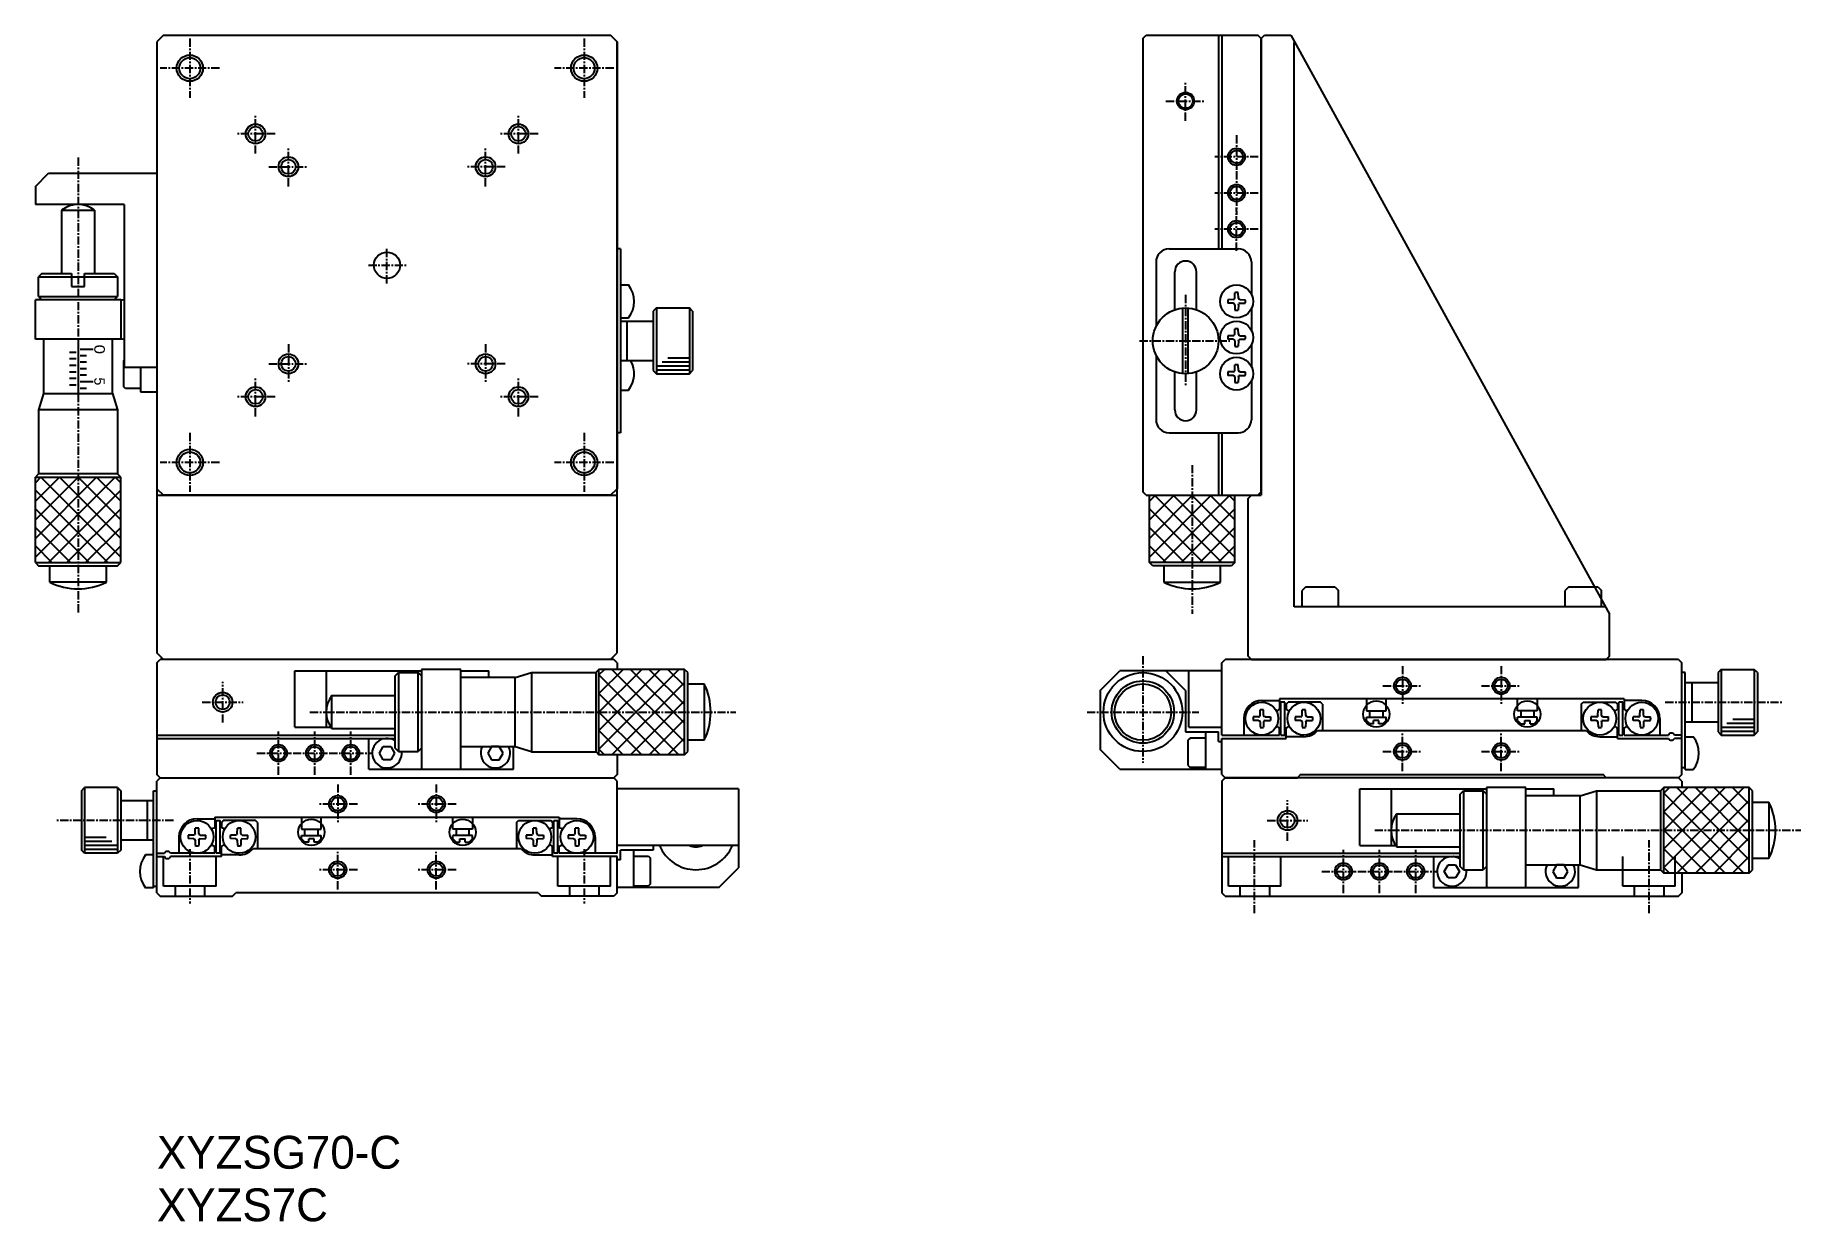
# Model space of a CAD drawing. Extents: x -390 to -121, y 89 to 270.
import ezdxf

# ---------------------------------------------------------------- set-up
doc = ezdxf.new("R2010")
doc.units = 0
doc.linetypes.add('CENTER', pattern=[2, 1.25, -0.25, 0.25, -0.25])
doc.layers.get('0').update_dxf_attribs({"linetype": 'CONTINUOUS'})
doc.layers.add('CENTER', color=1, linetype='CENTER')

msp = doc.modelspace()

# ---------------------------------------------------------------- linework, layer by layer
at = {"color": 7, "linetype": 'CONTINUOUS'}
for p, q in [((-370.38, 270.03), (-371.38, 269.03)), ((-370.38, 270.03), (-371.38, 269.03)), ((-371.38, 269.03), (-371.38, 176.03)), ((-371.38, 269.03), (-371.38, 201.03)), ((-370.38, 270.03), (-302.38, 270.03)), ((-370.38, 270.03), (-302.38, 270.03)), ((-301.38, 269.03), (-302.38, 270.03)), ((-302.38, 270.03), (-301.38, 269.03)), ((-301.38, 176.03), (-301.38, 269.03)), ((-301.38, 269.03), (-301.38, 201.03)), ((-221.38, 269.53), (-220.88, 270.03)), ((-221.38, 269.53), (-221.38, 200.53)), ((-220.88, 270.03), (-203.88, 270.03)), ((-209.88, 270.03), (-209.88, 237.53)), ((-209.38, 270.03), (-209.38, 237.53)), ((-203.38, 269.53), (-203.88, 270.03)), ((-203.38, 269.53), (-202.88, 270.03)), ((-203.38, 269.53), (-203.38, 200.03)), ((-203.38, 200.53), (-203.38, 269.53)), ((-202.88, 270.03), (-198.88, 270.03)), ((-198.88, 270.03), (-150.38, 181.95)), ((-198.38, 183.03), (-198.38, 268.95)), ((-389.88, 247.03), (-387.88, 249.03)), ((-387.88, 249.03), (-371.38, 249.03)), ((-389.88, 247.03), (-389.88, 244.28)), ((-376.38, 244.28), (-389.88, 244.28)), ((-385.88, 243.41), (-385.88, 233.78)), ((-380.88, 243.41), (-380.88, 233.78)), ((-376.38, 244.28), (-376.38, 219.53)), ((-300.88, 237.53), (-301.38, 237.53)), ((-300.88, 237.53), (-300.88, 209.53)), ((-217.38, 237.53), (-206.88, 237.53)), ((-388.88, 233.78), (-389.38, 233.28)), ((-388.88, 233.78), (-384.38, 233.78)), ((-384.38, 233.78), (-384.38, 231.78)), ((-382.38, 231.78), (-382.38, 233.78)), ((-382.38, 233.78), (-377.88, 233.78)), ((-377.88, 233.78), (-377.38, 233.28)), ((-219.38, 235.53), (-219.38, 225.71)), ((-216.53, 228.32), (-216.53, 234.03)), ((-213.23, 228.18), (-213.23, 234.03)), ((-204.88, 235.53), (-204.88, 230.62)), ((-389.38, 230.28), (-389.38, 233.28)), ((-384.38, 233.28), (-382.38, 233.28)), ((-384.38, 231.78), (-382.38, 231.78)), ((-377.38, 233.28), (-377.38, 230.28)), ((-300.88, 232.03), (-299.66, 232.03)), ((-376.88, 229.78), (-389.88, 229.78)), ((-389.88, 223.78), (-389.88, 229.78)), ((-389.38, 230.28), (-388.88, 229.78)), ((-377.88, 229.78), (-377.38, 230.28)), ((-376.88, 229.78), (-376.88, 223.78)), ((-295.38, 228.53), (-295.88, 228.03)), ((-295.38, 228.53), (-290.38, 228.53)), ((-289.88, 228.03), (-290.38, 228.53)), ((-215.28, 218.55), (-215.28, 228.52)), ((-214.48, 218.55), (-214.48, 228.52)), ((-207.62, 229.81), (-208.46, 229.79)), ((-207.62, 229.26), (-208.46, 229.27)), ((-207.62, 229.81), (-207.48, 229.87)), ((-207.62, 229.26), (-207.48, 229.2)), ((-207.41, 230.03), (-207.48, 229.87)), ((-207.41, 229.03), (-207.48, 229.2)), ((-207.41, 230.03), (-207.39, 230.86)), ((-207.41, 229.03), (-207.39, 228.21)), ((-206.86, 230.03), (-206.87, 230.86)), ((-206.86, 229.03), (-206.87, 228.21)), ((-206.86, 230.03), (-206.79, 229.87)), ((-206.86, 229.03), (-206.79, 229.2)), ((-206.65, 229.81), (-206.79, 229.87)), ((-206.65, 229.26), (-206.79, 229.2)), ((-206.65, 229.81), (-205.81, 229.79)), ((-206.65, 229.26), (-205.81, 229.27)), ((-204.88, 228.44), (-204.88, 225.12)), ((-300.88, 227.03), (-299.66, 227.03)), ((-300.88, 226.53), (-295.88, 226.53)), ((-299.88, 226.53), (-299.88, 220.53)), ((-295.88, 228.03), (-295.88, 219.03)), ((-289.88, 228.03), (-289.88, 219.03)), ((-376.88, 223.78), (-389.88, 223.78)), ((-388.63, 223.78), (-388.63, 215.53)), ((-378.13, 215.53), (-378.13, 223.78)), ((-207.62, 224.31), (-208.46, 224.29)), ((-207.62, 223.76), (-208.46, 223.77)), ((-207.62, 224.31), (-207.48, 224.37)), ((-207.62, 223.76), (-207.48, 223.7)), ((-207.41, 224.53), (-207.48, 224.37)), ((-207.41, 223.53), (-207.48, 223.7)), ((-207.41, 224.53), (-207.39, 225.36)), ((-207.41, 223.53), (-207.39, 222.71)), ((-206.86, 224.53), (-206.87, 225.36)), ((-206.86, 223.53), (-206.87, 222.71)), ((-206.86, 224.53), (-206.79, 224.37)), ((-206.86, 223.53), (-206.79, 223.7)), ((-206.65, 224.31), (-206.79, 224.37)), ((-206.65, 223.76), (-206.79, 223.7)), ((-206.65, 224.31), (-205.81, 224.29)), ((-206.65, 223.76), (-205.81, 223.77)), ((-204.88, 222.94), (-204.88, 219.62)), ((-376.48, 220.48), (-376.38, 220.58)), ((-376.48, 220.48), (-376.48, 216.58)), ((-300.88, 220.53), (-295.88, 220.53)), ((-219.38, 221.35), (-219.38, 211.53)), ((-376.38, 219.53), (-371.38, 219.53)), ((-373.88, 219.53), (-373.88, 215.78)), ((-295.88, 219.03), (-295.38, 218.53)), ((-295.38, 218.53), (-290.38, 218.53)), ((-290.38, 218.53), (-289.88, 219.03)), ((-216.53, 213.03), (-216.53, 218.75)), ((-213.23, 213.03), (-213.23, 218.89)), ((-207.62, 218.81), (-208.46, 218.79)), ((-207.62, 218.26), (-208.46, 218.27)), ((-207.62, 218.81), (-207.48, 218.87)), ((-207.62, 218.26), (-207.48, 218.2)), ((-207.41, 219.03), (-207.48, 218.87)), ((-207.41, 218.03), (-207.48, 218.2)), ((-207.41, 219.03), (-207.39, 219.86)), ((-207.41, 218.03), (-207.39, 217.21)), ((-206.86, 219.03), (-206.87, 219.86)), ((-206.86, 218.03), (-206.87, 217.21)), ((-206.86, 219.03), (-206.79, 218.87)), ((-206.86, 218.03), (-206.79, 218.2)), ((-206.65, 218.81), (-206.79, 218.87)), ((-206.65, 218.26), (-206.79, 218.2)), ((-206.65, 218.81), (-205.81, 218.79)), ((-206.65, 218.26), (-205.81, 218.27)), ((-388.63, 215.53), (-389.38, 213.03)), ((-388.63, 215.53), (-378.13, 215.53)), ((-378.13, 215.53), (-377.38, 213.03)), ((-376.18, 216.28), (-376.48, 216.58)), ((-373.88, 216.28), (-376.18, 216.28)), ((-373.88, 215.78), (-371.38, 215.78)), ((-300.88, 216.03), (-299.66, 216.03)), ((-204.88, 217.44), (-204.88, 211.53)), ((-389.42, 213.03), (-389.42, 203.28)), ((-377.38, 213.03), (-389.38, 213.03)), ((-377.38, 213.03), (-377.38, 203.28)), ((-300.88, 209.53), (-301.38, 209.53)), ((-217.38, 209.53), (-206.88, 209.53)), ((-209.88, 209.53), (-209.88, 200.03)), ((-209.38, 209.53), (-209.38, 200.03)), ((-389.38, 203.28), (-389.88, 202.78)), ((-389.88, 189.78), (-389.88, 202.78)), ((-377.38, 203.28), (-389.38, 203.28)), ((-376.88, 202.78), (-377.38, 203.28)), ((-376.88, 189.78), (-376.88, 202.78)), ((-371.38, 201.03), (-370.38, 200.03)), ((-371.38, 200.03), (-301.38, 200.03)), ((-302.38, 200.03), (-370.38, 200.03)), ((-302.38, 200.03), (-301.38, 201.03)), ((-220.88, 200.03), (-221.38, 200.53)), ((-220.88, 200.03), (-203.88, 200.03)), ((-220.38, 189.78), (-220.38, 200.03)), ((-207.38, 189.78), (-207.38, 200.03)), ((-205.38, 199.53), (-204.88, 200.03)), ((-205.38, 175.53), (-205.38, 199.53)), ((-204.88, 200.03), (-203.38, 200.03)), ((-203.38, 200.53), (-203.88, 200.03)), ((-389.88, 189.78), (-389.38, 189.28)), ((-389.38, 189.28), (-377.38, 189.28)), ((-387.68, 186.78), (-387.68, 189.28)), ((-379.08, 189.28), (-379.08, 186.78)), ((-377.38, 189.28), (-376.88, 189.78)), ((-219.88, 189.28), (-220.38, 189.78)), ((-207.88, 189.28), (-219.88, 189.28)), ((-218.18, 189.28), (-218.18, 186.78)), ((-209.58, 186.78), (-209.58, 189.28)), ((-207.38, 189.78), (-207.88, 189.28)), ((-196.63, 186.03), (-197.13, 185.53)), ((-197.13, 183.03), (-197.13, 185.53)), ((-192.13, 186.03), (-196.63, 186.03)), ((-192.13, 186.03), (-191.63, 185.53)), ((-191.63, 183.03), (-191.63, 185.53)), ((-156.63, 186.03), (-157.13, 185.53)), ((-157.13, 183.03), (-157.13, 185.53)), ((-152.13, 186.03), (-156.63, 186.03)), ((-152.13, 186.03), (-151.63, 185.53)), ((-151.63, 183.03), (-151.63, 185.53)), ((-150.88, 183.03), (-198.38, 183.03)), ((-150.38, 175.53), (-150.38, 181.95)), ((-370.38, 175.03), (-371.38, 176.03)), ((-371.38, 174.53), (-370.88, 175.03)), ((-301.88, 175.03), (-370.88, 175.03)), ((-302.38, 175.03), (-301.38, 176.03)), ((-301.38, 174.53), (-301.88, 175.03)), ((-209.38, 174.53), (-208.88, 175.03)), ((-139.88, 175.03), (-208.88, 175.03)), ((-204.88, 175.03), (-205.38, 175.53)), ((-204.88, 175.03), (-150.88, 175.03)), ((-150.38, 175.53), (-150.88, 175.03)), ((-139.88, 175.03), (-139.38, 174.53)), ((-371.38, 174.53), (-371.38, 157.53)), ((-350.38, 173.33), (-331.13, 173.33)), ((-350.38, 164.73), (-350.38, 173.33)), ((-345.63, 173.33), (-345.63, 164.73)), ((-335.13, 172.53), (-334.63, 173.03)), ((-335.13, 161.53), (-335.13, 172.53)), ((-334.63, 173.03), (-331.63, 173.03)), ((-331.13, 172.53), (-331.63, 173.03)), ((-325.13, 173.53), (-331.13, 173.53)), ((-331.13, 173.53), (-331.13, 158.33)), ((-325.13, 158.33), (-325.13, 173.53)), ((-325.13, 173.33), (-320.88, 173.33)), ((-316.88, 172.28), (-325.13, 172.28)), ((-320.88, 172.28), (-320.88, 173.33)), ((-316.88, 172.28), (-314.38, 173.03)), ((-316.88, 161.78), (-316.88, 172.28)), ((-314.38, 173.03), (-304.63, 173.03)), ((-314.38, 173.03), (-314.38, 161.03)), ((-304.13, 173.53), (-304.63, 173.03)), ((-304.63, 173.03), (-304.63, 161.03)), ((-291.13, 173.53), (-304.13, 173.53)), ((-301.38, 174.53), (-301.38, 173.53)), ((-290.63, 173.03), (-291.13, 173.53)), ((-290.63, 161.03), (-290.63, 173.03)), ((-227.88, 170.33), (-224.88, 173.33)), ((-209.38, 173.33), (-224.88, 173.33)), ((-214.88, 170.33), (-217.88, 173.33)), ((-214.38, 164.73), (-214.38, 173.33)), ((-209.38, 163.53), (-209.38, 174.53)), ((-209.38, 163.53), (-209.38, 174.53)), ((-139.38, 157.53), (-139.38, 174.53)), ((-138.88, 173.03), (-139.38, 173.03)), ((-138.88, 158.28), (-138.88, 173.03)), ((-133.38, 173.53), (-133.88, 173.03)), ((-133.88, 173.03), (-133.88, 164.03)), ((-133.38, 173.53), (-128.38, 173.53)), ((-127.88, 173.03), (-128.38, 173.53)), ((-127.88, 173.03), (-127.88, 164.03)), ((-344.76, 169.53), (-335.13, 169.53)), ((-290.63, 171.33), (-288.13, 171.33)), ((-227.88, 170.33), (-227.88, 161.33)), ((-214.88, 170.33), (-214.88, 164.03)), ((-184.38, 171.03), (-184.38, 171.03)), ((-164.38, 171.03), (-164.38, 171.03)), ((-138.88, 171.53), (-133.88, 171.53)), ((-137.88, 171.53), (-137.88, 165.53)), ((-203.56, 166.53), (-203.63, 166.37)), ((-203.56, 166.53), (-203.54, 167.36)), ((-203.28, 168.78), (-200.58, 168.78)), ((-203.01, 166.53), (-203.02, 167.36)), ((-203.01, 166.53), (-202.94, 166.37)), ((-174.38, 169.03), (-200.58, 169.03)), ((-200.58, 169.03), (-200.58, 167.45)), ((-200.38, 163.53), (-200.38, 168.53)), ((-199.78, 168.53), (-200.38, 168.53)), ((-199.78, 163.53), (-199.78, 168.53)), ((-199.58, 168.23), (-199.28, 168.53)), ((-199.58, 168.23), (-199.58, 167.45)), ((-194.38, 168.53), (-199.28, 168.53)), ((-197.16, 166.53), (-197.23, 166.37)), ((-197.16, 166.53), (-197.14, 167.36)), ((-196.61, 166.53), (-196.62, 167.36)), ((-196.61, 166.53), (-196.54, 166.37)), ((-194.08, 168.23), (-194.38, 168.53)), ((-194.08, 168.23), (-194.08, 164.23)), ((-187.38, 169.03), (-187.38, 167.23)), ((-187.38, 167.23), (-184.38, 167.23)), ((-186.88, 166.23), (-186.88, 167.23)), ((-184.88, 167.23), (-184.88, 166.23)), ((-184.38, 167.23), (-184.38, 169.03)), ((-148.18, 169.03), (-174.38, 169.03)), ((-164.38, 167.23), (-164.38, 169.03)), ((-161.38, 167.23), (-164.38, 167.23)), ((-163.88, 167.23), (-163.88, 166.23)), ((-161.88, 166.23), (-161.88, 167.23)), ((-161.38, 169.03), (-161.38, 167.23)), ((-154.68, 168.23), (-154.38, 168.53)), ((-154.68, 168.23), (-154.68, 164.23)), ((-154.38, 168.53), (-149.48, 168.53)), ((-152.16, 166.53), (-152.23, 166.37)), ((-152.16, 166.53), (-152.14, 167.36)), ((-151.61, 166.53), (-151.62, 167.36)), ((-151.61, 166.53), (-151.54, 166.37)), ((-149.18, 168.23), (-149.48, 168.53)), ((-149.18, 168.23), (-149.18, 167.45)), ((-148.98, 163.53), (-148.98, 168.53)), ((-148.38, 168.53), (-148.98, 168.53)), ((-148.38, 163.53), (-148.38, 168.53)), ((-148.18, 169.03), (-148.18, 167.45)), ((-145.48, 168.78), (-148.18, 168.78)), ((-145.76, 166.53), (-145.83, 166.37)), ((-145.76, 166.53), (-145.74, 167.36)), ((-145.21, 166.53), (-145.22, 167.36)), ((-145.21, 166.53), (-145.14, 166.37)), ((-350.38, 164.73), (-344.91, 164.73)), ((-344.76, 164.53), (-335.13, 164.53)), ((-214.88, 164.03), (-209.88, 164.03)), ((-214.38, 164.73), (-209.38, 164.73)), ((-211.88, 164.03), (-211.88, 158.33)), ((-209.88, 162.53), (-209.88, 164.03)), ((-206.03, 166.03), (-206.03, 163.53)), ((-203.77, 166.31), (-204.61, 166.29)), ((-203.77, 165.76), (-204.61, 165.77)), ((-203.77, 166.31), (-203.63, 166.37)), ((-203.77, 165.76), (-203.63, 165.7)), ((-203.56, 165.53), (-203.63, 165.7)), ((-203.56, 165.53), (-203.54, 164.71)), ((-203.01, 165.53), (-203.02, 164.71)), ((-203.01, 165.53), (-202.94, 165.7)), ((-202.8, 166.31), (-202.94, 166.37)), ((-202.8, 165.76), (-202.94, 165.7)), ((-202.8, 166.31), (-201.96, 166.29)), ((-202.8, 165.76), (-201.96, 165.77)), ((-200.58, 163.53), (-200.58, 164.62)), ((-199.58, 163.03), (-199.58, 164.62)), ((-197.37, 166.31), (-198.21, 166.29)), ((-197.37, 165.76), (-198.21, 165.77)), ((-197.37, 166.31), (-197.23, 166.37)), ((-197.37, 165.76), (-197.23, 165.7)), ((-197.16, 165.53), (-197.23, 165.7)), ((-197.16, 165.53), (-197.14, 164.71)), ((-196.61, 165.53), (-196.62, 164.71)), ((-196.61, 165.53), (-196.54, 165.7)), ((-196.4, 166.31), (-196.54, 166.37)), ((-196.4, 165.76), (-196.54, 165.7)), ((-196.4, 166.31), (-195.56, 166.29)), ((-196.4, 165.76), (-195.56, 165.77)), ((-194.81, 164.23), (-174.38, 164.23)), ((-187.38, 166.23), (-184.38, 166.23)), ((-187.38, 165.73), (-187.38, 166.23)), ((-187.38, 165.73), (-186.88, 165.23)), ((-186.28, 165.23), (-186.88, 165.23)), ((-185.48, 165.73), (-186.28, 165.73)), ((-186.28, 165.23), (-186.28, 165.73)), ((-185.48, 165.23), (-185.48, 165.73)), ((-184.88, 165.23), (-185.48, 165.23)), ((-184.38, 165.73), (-184.88, 165.23)), ((-184.38, 165.73), (-184.38, 166.23)), ((-174.38, 164.23), (-153.96, 164.23)), ((-164.38, 165.73), (-164.38, 166.23)), ((-161.38, 166.23), (-164.38, 166.23)), ((-164.38, 165.73), (-163.88, 165.23)), ((-163.88, 165.23), (-163.28, 165.23)), ((-163.28, 165.23), (-163.28, 165.73)), ((-163.28, 165.73), (-162.48, 165.73)), ((-162.48, 165.23), (-162.48, 165.73)), ((-162.48, 165.23), (-161.88, 165.23)), ((-161.38, 165.73), (-161.88, 165.23)), ((-161.38, 165.73), (-161.38, 166.23)), ((-152.37, 166.31), (-153.21, 166.29)), ((-152.37, 165.76), (-153.21, 165.77)), ((-152.37, 166.31), (-152.23, 166.37)), ((-152.37, 165.76), (-152.23, 165.7)), ((-152.16, 165.53), (-152.23, 165.7)), ((-152.16, 165.53), (-152.14, 164.71)), ((-151.61, 165.53), (-151.62, 164.71)), ((-151.61, 165.53), (-151.54, 165.7)), ((-151.4, 166.31), (-151.54, 166.37)), ((-151.4, 165.76), (-151.54, 165.7)), ((-151.4, 166.31), (-150.56, 166.29)), ((-151.4, 165.76), (-150.56, 165.77)), ((-149.18, 163.03), (-149.18, 164.62)), ((-148.18, 163.53), (-148.18, 164.62)), ((-145.97, 166.31), (-146.81, 166.29)), ((-145.97, 165.76), (-146.81, 165.77)), ((-145.97, 166.31), (-145.83, 166.37)), ((-145.97, 165.76), (-145.83, 165.7)), ((-145.76, 165.53), (-145.83, 165.7)), ((-145.76, 165.53), (-145.74, 164.71)), ((-145.21, 165.53), (-145.22, 164.71)), ((-145.21, 165.53), (-145.14, 165.7)), ((-145, 166.31), (-145.14, 166.37)), ((-145, 165.76), (-145.14, 165.7)), ((-145, 166.31), (-144.16, 166.29)), ((-145, 165.76), (-144.16, 165.77)), ((-142.73, 166.03), (-142.73, 163.53)), ((-138.88, 165.53), (-133.88, 165.53)), ((-133.88, 164.03), (-133.38, 163.53)), ((-128.38, 163.53), (-127.88, 164.03)), ((-371.38, 163.53), (-335.13, 163.53)), ((-371.38, 163.03), (-335.13, 163.03)), ((-339.13, 158.33), (-339.13, 163.03)), ((-337.54, 160.78), (-336.96, 161.78)), ((-336.96, 161.78), (-335.81, 161.78)), ((-335.81, 161.78), (-335.23, 160.78)), ((-334.63, 161.03), (-335.13, 161.53)), ((-331.13, 161.53), (-331.63, 161.03)), ((-325.13, 161.78), (-316.88, 161.78)), ((-320.46, 161.78), (-321.04, 160.78)), ((-319.31, 161.78), (-320.46, 161.78)), ((-318.73, 160.78), (-319.31, 161.78)), ((-317.13, 158.33), (-317.13, 161.78)), ((-316.88, 161.78), (-314.38, 161.03)), ((-288.13, 162.73), (-290.63, 162.73)), ((-224.88, 158.33), (-227.88, 161.33)), ((-214.18, 163.08), (-214.48, 162.78)), ((-214.48, 158.88), (-214.48, 162.78)), ((-211.88, 163.08), (-214.18, 163.08)), ((-209.88, 162.53), (-209.38, 162.53)), ((-209.38, 163.53), (-200.58, 163.53)), ((-209.38, 157.53), (-209.38, 163.03)), ((-209.38, 163.03), (-199.58, 163.03)), ((-200.38, 163.53), (-199.78, 163.53)), ((-196.88, 163.28), (-199.58, 163.28)), ((-151.88, 163.28), (-149.18, 163.28)), ((-149.18, 163.03), (-141.44, 163.03)), ((-148.98, 163.53), (-148.38, 163.53)), ((-148.18, 163.53), (-141.44, 163.53)), ((-139.38, 163.53), (-140.53, 163.53)), ((-139.38, 163.03), (-140.53, 163.03)), ((-138.88, 163.28), (-137.66, 163.28)), ((-133.38, 163.53), (-128.38, 163.53)), ((-336.96, 159.78), (-337.54, 160.78)), ((-335.81, 159.78), (-336.96, 159.78)), ((-335.23, 160.78), (-335.81, 159.78)), ((-334.63, 161.03), (-331.63, 161.03)), ((-321.04, 160.78), (-320.46, 159.78)), ((-320.46, 159.78), (-319.31, 159.78)), ((-319.31, 159.78), (-318.73, 160.78)), ((-314.38, 161), (-304.63, 161)), ((-304.63, 161.03), (-304.13, 160.53)), ((-291.13, 160.53), (-304.13, 160.53)), ((-301.38, 160.53), (-301.38, 157.53)), ((-291.13, 160.53), (-290.63, 161.03)), ((-214.48, 158.88), (-214.18, 158.58)), ((-211.88, 158.58), (-214.18, 158.58)), ((-138.88, 158.53), (-139.38, 158.53)), ((-370.88, 157.03), (-371.38, 157.53)), ((-370.88, 157.03), (-371.38, 157.53)), ((-370.88, 157.03), (-371.38, 156.53)), ((-371.38, 139.53), (-371.38, 156.53)), ((-370.88, 157.03), (-301.88, 157.03)), ((-370.88, 157.03), (-301.88, 157.03)), ((-339.13, 158.33), (-317.13, 158.33)), ((-301.88, 157.03), (-301.38, 157.53)), ((-301.88, 157.03), (-301.38, 157.53)), ((-301.88, 157.03), (-301.38, 157.53)), ((-301.38, 157.53), (-301.88, 157.03)), ((-301.38, 156.53), (-301.88, 157.03)), ((-301.38, 145.53), (-301.38, 156.53)), ((-224.88, 158.33), (-209.38, 158.33)), ((-209.38, 157.53), (-208.88, 157.03)), ((-209.38, 156.53), (-208.88, 157.03)), ((-209.38, 156.53), (-209.38, 139.53)), ((-208.88, 157.03), (-197.88, 157.03)), ((-139.88, 157.03), (-208.88, 157.03)), ((-197.38, 157.53), (-197.88, 157.03)), ((-197.38, 157.53), (-151.38, 157.53)), ((-150.88, 157.03), (-151.38, 157.53)), ((-139.88, 157.03), (-150.88, 157.03)), ((-139.38, 157.53), (-139.88, 157.03)), ((-139.38, 156.53), (-139.88, 157.03)), ((-139.38, 156.53), (-139.38, 155.53)), ((-138.88, 158.28), (-137.66, 158.28)), ((-382.88, 155.03), (-382.38, 155.53)), ((-382.88, 155.03), (-382.88, 146.03)), ((-377.38, 155.53), (-382.38, 155.53)), ((-377.38, 155.53), (-376.88, 155.03)), ((-376.88, 155.03), (-376.88, 146.03)), ((-371.88, 153.53), (-376.88, 153.53)), ((-372.88, 153.53), (-372.88, 147.53)), ((-371.88, 140.28), (-371.88, 155.03)), ((-371.88, 155.03), (-371.38, 155.03)), ((-282.88, 155.33), (-301.38, 155.33)), ((-282.88, 155.33), (-282.88, 143.33)), ((-188.38, 146.73), (-188.38, 155.33)), ((-188.38, 155.33), (-169.13, 155.33)), ((-183.63, 155.33), (-183.63, 146.73)), ((-173.13, 154.53), (-172.63, 155.03)), ((-173.13, 143.53), (-173.13, 154.53)), ((-172.63, 155.03), (-169.63, 155.03)), ((-169.13, 154.53), (-169.63, 155.03)), ((-163.13, 155.53), (-169.13, 155.53)), ((-169.13, 155.53), (-169.13, 140.33)), ((-163.13, 140.33), (-163.13, 155.53)), ((-163.13, 155.33), (-158.88, 155.33)), ((-154.88, 154.28), (-163.13, 154.28)), ((-158.88, 154.28), (-158.88, 155.33)), ((-154.88, 154.28), (-152.38, 155.03)), ((-154.88, 143.78), (-154.88, 154.28)), ((-152.38, 155.03), (-152.38, 143.03)), ((-152.38, 155.03), (-142.63, 155.03)), ((-142.13, 155.53), (-142.63, 155.03)), ((-142.63, 155.03), (-142.63, 143.03)), ((-129.13, 155.53), (-142.13, 155.53)), ((-128.63, 155.03), (-129.13, 155.53)), ((-128.63, 143.03), (-128.63, 155.03)), ((-128.63, 153.33), (-126.13, 153.33)), ((-365.28, 150.78), (-362.58, 150.78)), ((-362.58, 151.03), (-362.58, 149.45)), ((-362.58, 151.03), (-336.38, 151.03)), ((-362.38, 145.53), (-362.38, 150.53)), ((-362.38, 150.53), (-361.78, 150.53)), ((-361.78, 145.53), (-361.78, 150.53)), ((-361.58, 150.23), (-361.28, 150.53)), ((-356.38, 150.53), (-361.28, 150.53)), ((-356.08, 150.23), (-356.38, 150.53)), ((-349.38, 151.03), (-349.38, 149.23)), ((-346.38, 153.03), (-346.38, 153.03)), ((-346.38, 149.23), (-346.38, 151.03)), ((-336.38, 151.03), (-310.18, 151.03)), ((-326.38, 153.03), (-326.38, 153.03)), ((-326.38, 149.23), (-326.38, 151.03)), ((-323.38, 151.03), (-323.38, 149.23)), ((-316.68, 150.23), (-316.38, 150.53)), ((-316.38, 150.53), (-311.48, 150.53)), ((-311.18, 150.23), (-311.48, 150.53)), ((-310.98, 145.53), (-310.98, 150.53)), ((-310.98, 150.53), (-310.38, 150.53)), ((-310.38, 145.53), (-310.38, 150.53)), ((-310.18, 151.03), (-310.18, 149.45)), ((-307.48, 150.78), (-310.18, 150.78)), ((-182.76, 151.53), (-173.13, 151.53)), ((-368.03, 148.03), (-368.03, 145.53)), ((-365.77, 148.31), (-366.61, 148.29)), ((-365.77, 147.76), (-366.61, 147.77)), ((-365.77, 148.31), (-365.63, 148.37)), ((-365.77, 147.76), (-365.63, 147.7)), ((-365.56, 148.53), (-365.63, 148.37)), ((-365.56, 148.53), (-365.54, 149.36)), ((-365.01, 148.53), (-365.02, 149.36)), ((-365.01, 148.53), (-364.94, 148.37)), ((-364.8, 148.31), (-364.94, 148.37)), ((-364.8, 147.76), (-364.94, 147.7)), ((-364.8, 148.31), (-363.96, 148.29)), ((-364.8, 147.76), (-363.96, 147.77)), ((-361.58, 150.23), (-361.58, 149.45)), ((-359.37, 148.31), (-360.21, 148.29)), ((-359.37, 147.76), (-360.21, 147.77)), ((-359.37, 148.31), (-359.23, 148.37)), ((-359.37, 147.76), (-359.23, 147.7)), ((-359.16, 148.53), (-359.23, 148.37)), ((-359.16, 148.53), (-359.14, 149.36)), ((-358.61, 148.53), (-358.62, 149.36)), ((-358.61, 148.53), (-358.54, 148.37)), ((-358.4, 148.31), (-358.54, 148.37)), ((-358.4, 147.76), (-358.54, 147.7)), ((-358.4, 148.31), (-357.56, 148.29)), ((-358.4, 147.76), (-357.56, 147.77)), ((-356.08, 150.23), (-356.08, 146.23)), ((-349.38, 149.23), (-346.38, 149.23)), ((-349.38, 148.23), (-346.38, 148.23)), ((-349.38, 147.73), (-349.38, 148.23)), ((-349.38, 147.73), (-348.88, 147.23)), ((-348.88, 148.23), (-348.88, 149.23)), ((-348.28, 147.23), (-348.28, 147.73)), ((-347.48, 147.73), (-348.28, 147.73)), ((-347.48, 147.23), (-347.48, 147.73)), ((-346.88, 149.23), (-346.88, 148.23)), ((-346.38, 147.73), (-346.88, 147.23)), ((-346.38, 147.73), (-346.38, 148.23)), ((-323.38, 149.23), (-326.38, 149.23)), ((-323.38, 148.23), (-326.38, 148.23)), ((-326.38, 147.73), (-326.38, 148.23)), ((-326.38, 147.73), (-325.88, 147.23)), ((-325.88, 149.23), (-325.88, 148.23)), ((-325.28, 147.73), (-324.48, 147.73)), ((-325.28, 147.23), (-325.28, 147.73)), ((-324.48, 147.23), (-324.48, 147.73)), ((-323.88, 148.23), (-323.88, 149.23)), ((-323.38, 147.73), (-323.88, 147.23)), ((-323.38, 147.73), (-323.38, 148.23)), ((-316.68, 150.23), (-316.68, 146.23)), ((-314.37, 148.31), (-315.21, 148.29)), ((-314.37, 147.76), (-315.21, 147.77)), ((-314.37, 148.31), (-314.23, 148.37)), ((-314.37, 147.76), (-314.23, 147.7)), ((-314.16, 148.53), (-314.23, 148.37)), ((-314.16, 148.53), (-314.14, 149.36)), ((-313.61, 148.53), (-313.62, 149.36)), ((-313.61, 148.53), (-313.54, 148.37)), ((-313.4, 148.31), (-313.54, 148.37)), ((-313.4, 147.76), (-313.54, 147.7)), ((-313.4, 148.31), (-312.56, 148.29)), ((-313.4, 147.76), (-312.56, 147.77)), ((-311.18, 150.23), (-311.18, 149.45)), ((-307.97, 148.31), (-308.81, 148.29)), ((-307.97, 147.76), (-308.81, 147.77)), ((-307.97, 148.31), (-307.83, 148.37)), ((-307.97, 147.76), (-307.83, 147.7)), ((-307.76, 148.53), (-307.83, 148.37)), ((-307.76, 148.53), (-307.74, 149.36)), ((-307.21, 148.53), (-307.22, 149.36)), ((-307.21, 148.53), (-307.14, 148.37)), ((-307, 148.31), (-307.14, 148.37)), ((-307, 147.76), (-307.14, 147.7)), ((-307, 148.31), (-306.16, 148.29)), ((-307, 147.76), (-306.16, 147.77)), ((-304.73, 148.03), (-304.73, 145.53)), ((-382.38, 145.53), (-382.88, 146.03)), ((-377.38, 145.53), (-382.38, 145.53)), ((-376.88, 146.03), (-377.38, 145.53)), ((-371.88, 147.53), (-376.88, 147.53)), ((-371.88, 145.28), (-373.11, 145.28)), ((-371.38, 145.53), (-370.24, 145.53)), ((-371.38, 145.03), (-370.24, 145.03)), ((-362.58, 145.53), (-369.33, 145.53)), ((-361.58, 145.03), (-369.33, 145.03)), ((-365.56, 147.53), (-365.63, 147.7)), ((-365.56, 147.53), (-365.54, 146.71)), ((-365.01, 147.53), (-365.02, 146.71)), ((-365.01, 147.53), (-364.94, 147.7)), ((-362.58, 145.53), (-362.58, 146.62)), ((-361.78, 145.53), (-362.38, 145.53)), ((-361.58, 145.03), (-361.58, 146.62)), ((-358.88, 145.28), (-361.58, 145.28)), ((-359.16, 147.53), (-359.23, 147.7)), ((-359.16, 147.53), (-359.14, 146.71)), ((-358.61, 147.53), (-358.62, 146.71)), ((-358.61, 147.53), (-358.54, 147.7)), ((-336.38, 146.23), (-356.81, 146.23)), ((-348.28, 147.23), (-348.88, 147.23)), ((-346.88, 147.23), (-347.48, 147.23)), ((-315.96, 146.23), (-336.38, 146.23)), ((-325.88, 147.23), (-325.28, 147.23)), ((-324.48, 147.23), (-323.88, 147.23)), ((-314.16, 147.53), (-314.23, 147.7)), ((-314.16, 147.53), (-314.14, 146.71)), ((-313.88, 145.28), (-311.18, 145.28)), ((-313.61, 147.53), (-313.62, 146.71)), ((-313.61, 147.53), (-313.54, 147.7)), ((-311.18, 145.03), (-311.18, 146.62)), ((-301.38, 145.03), (-311.18, 145.03)), ((-310.38, 145.53), (-310.98, 145.53)), ((-310.18, 145.53), (-310.18, 146.62)), ((-301.38, 145.53), (-310.18, 145.53)), ((-307.76, 147.53), (-307.83, 147.7)), ((-307.76, 147.53), (-307.74, 146.71)), ((-307.21, 147.53), (-307.22, 146.71)), ((-307.21, 147.53), (-307.14, 147.7)), ((-282.88, 146.73), (-301.38, 146.73)), ((-301.38, 139.53), (-301.38, 145.03)), ((-301.38, 139.53), (-301.38, 145.03)), ((-295.88, 146.03), (-300.88, 146.03)), ((-300.88, 144.53), (-300.88, 146.03)), ((-298.88, 146.03), (-298.88, 140.33)), ((-298.88, 145.08), (-296.58, 145.08)), ((-296.58, 145.08), (-296.28, 144.78)), ((-295.88, 146.73), (-295.88, 146.03)), ((-209.38, 145.53), (-173.13, 145.53)), ((-209.38, 145.03), (-173.13, 145.03)), ((-188.38, 146.73), (-182.91, 146.73)), ((-182.76, 146.53), (-173.13, 146.53)), ((-177.13, 140.33), (-177.13, 145.03)), ((-300.88, 144.53), (-301.38, 144.53)), ((-296.28, 140.88), (-296.28, 144.78)), ((-285.88, 140.33), (-282.88, 143.33)), ((-175.54, 142.78), (-174.96, 143.78)), ((-174.96, 141.78), (-175.54, 142.78)), ((-174.96, 143.78), (-173.81, 143.78)), ((-173.81, 143.78), (-173.23, 142.78)), ((-173.23, 142.78), (-173.81, 141.78)), ((-172.63, 143.03), (-173.13, 143.53)), ((-172.63, 143.03), (-169.63, 143.03)), ((-169.13, 143.53), (-169.63, 143.03)), ((-163.13, 143.78), (-154.88, 143.78)), ((-158.46, 143.78), (-159.04, 142.78)), ((-159.04, 142.78), (-158.46, 141.78)), ((-157.31, 143.78), (-158.46, 143.78)), ((-156.73, 142.78), (-157.31, 143.78)), ((-157.31, 141.78), (-156.73, 142.78)), ((-155.13, 140.33), (-155.13, 143.78)), ((-154.88, 143.78), (-152.38, 143.03)), ((-152.38, 143), (-142.63, 143)), ((-142.63, 143.03), (-142.13, 142.53)), ((-129.13, 142.53), (-142.13, 142.53)), ((-139.38, 142.53), (-139.38, 139.53)), ((-129.13, 142.53), (-128.63, 143.03)), ((-126.13, 144.73), (-128.63, 144.73)), ((-371.88, 140.28), (-373.11, 140.28)), ((-371.88, 140.53), (-371.38, 140.53)), ((-285.88, 140.33), (-301.38, 140.33)), ((-298.88, 140.58), (-296.58, 140.58)), ((-296.28, 140.88), (-296.58, 140.58)), ((-177.13, 140.33), (-155.13, 140.33)), ((-173.81, 141.78), (-174.96, 141.78)), ((-158.46, 141.78), (-157.31, 141.78)), ((-371.38, 139.53), (-370.88, 139.03)), ((-370.88, 139.03), (-359.88, 139.03)), ((-359.88, 139.03), (-359.38, 139.53)), ((-313.38, 139.53), (-359.38, 139.53)), ((-313.38, 139.53), (-312.88, 139.03)), ((-301.88, 139.03), (-312.88, 139.03)), ((-301.38, 139.53), (-301.88, 139.03)), ((-208.88, 139.03), (-209.38, 139.53)), ((-208.88, 139.03), (-209.38, 139.53)), ((-208.88, 139.03), (-139.88, 139.03)), ((-139.38, 139.53), (-139.88, 139.03)), ((-139.88, 139.03), (-139.38, 139.53)), ((-139.88, 139.03), (-139.38, 139.53)), ((-139.88, 139.03), (-139.38, 139.53))]:
    msp.add_line(p, q, dxfattribs=at)
at = {"color": 3, "linetype": 'CONTINUOUS'}
for p, q in [((-385.88, 243.41), (-380.88, 243.41)), ((-389.38, 233.28), (-384.38, 233.28)), ((-382.38, 233.28), (-377.38, 233.28)), ((-389.38, 230.28), (-377.38, 230.28)), ((-295.38, 228.53), (-295.38, 218.53)), ((-290.38, 228.53), (-290.38, 218.53)), ((-383.38, 223.78), (-383.38, 215.78)), ((-383.68, 221.78), (-384.68, 221.78)), ((-383.68, 220.78), (-384.68, 220.78)), ((-383.08, 222.28), (-381.08, 222.28)), ((-383.08, 221.28), (-382.08, 221.28)), ((-382.08, 220.28), (-383.08, 220.28)), ((-294.52, 220.33), (-290.38, 220.33)), ((-293.65, 220.93), (-290.38, 220.93)), ((-383.68, 219.78), (-384.68, 219.78)), ((-383.68, 218.78), (-384.68, 218.78)), ((-383.68, 217.78), (-384.68, 217.78)), ((-382.08, 219.28), (-383.08, 219.28)), ((-382.08, 218.28), (-383.08, 218.28)), ((-295.38, 219.73), (-290.38, 219.73)), ((-295.38, 219.13), (-290.38, 219.13)), ((-383.68, 216.78), (-384.68, 216.78)), ((-381.08, 217.28), (-383.08, 217.28)), ((-382.08, 216.28), (-383.08, 216.28)), ((-389.88, 201.94), (-389.04, 202.78)), ((-389.88, 199.11), (-386.21, 202.78)), ((-389.88, 196.28), (-383.38, 202.78)), ((-389.88, 193.46), (-380.56, 202.78)), ((-389.88, 190.63), (-377.73, 202.78)), ((-389.88, 202.78), (-376.88, 202.78)), ((-389.04, 202.78), (-376.88, 190.63)), ((-386.21, 202.78), (-376.88, 193.46)), ((-383.38, 202.78), (-376.88, 196.28)), ((-380.56, 202.78), (-376.88, 199.11)), ((-377.73, 202.78), (-376.88, 201.94)), ((-389.88, 200.8), (-378.87, 189.78)), ((-387.9, 189.78), (-376.88, 200.8)), ((-219.46, 200.03), (-220.38, 199.11)), ((-216.63, 200.03), (-220.38, 196.28)), ((-210.98, 200.03), (-220.38, 190.63)), ((-213.81, 200.03), (-220.38, 193.46)), ((-209.37, 189.78), (-219.62, 200.03)), ((-208.15, 200.03), (-218.4, 189.78)), ((-207.38, 190.63), (-216.79, 200.03)), ((-207.38, 193.46), (-213.96, 200.03)), ((-207.38, 196.28), (-211.13, 200.03)), ((-207.38, 199.11), (-208.31, 200.03)), ((-389.88, 197.97), (-381.7, 189.78)), ((-385.07, 189.78), (-376.88, 197.97)), ((-212.2, 189.78), (-220.38, 197.97)), ((-207.38, 197.97), (-215.57, 189.78)), ((-389.88, 195.14), (-384.53, 189.78)), ((-382.24, 189.78), (-376.88, 195.14)), ((-215.03, 189.78), (-220.38, 195.14)), ((-207.38, 195.14), (-212.74, 189.78)), ((-389.88, 192.31), (-387.36, 189.78)), ((-379.41, 189.78), (-376.88, 192.31)), ((-217.86, 189.78), (-220.38, 192.31)), ((-207.38, 192.31), (-209.91, 189.78)), ((-389.88, 189.78), (-376.88, 189.78)), ((-207.38, 189.78), (-220.38, 189.78)), ((-379.08, 186.78), (-387.68, 186.78)), ((-218.18, 186.78), (-209.58, 186.78)), ((-334.63, 173.03), (-334.63, 161.03)), ((-331.63, 161.03), (-331.63, 173.03)), ((-304.13, 164.21), (-294.81, 173.53)), ((-304.13, 161.38), (-291.98, 173.53)), ((-304.13, 160.53), (-304.13, 173.53)), ((-304.13, 172.69), (-303.29, 173.53)), ((-304.13, 169.86), (-300.46, 173.53)), ((-304.13, 167.03), (-297.63, 173.53)), ((-291.98, 160.53), (-304.13, 172.69)), ((-291.13, 162.52), (-302.15, 173.53)), ((-291.13, 165.35), (-299.32, 173.53)), ((-291.13, 168.18), (-296.49, 173.53)), ((-291.13, 171), (-293.66, 173.53)), ((-291.13, 160.53), (-291.13, 173.53)), ((-133.38, 173.53), (-133.38, 163.53)), ((-128.38, 173.53), (-128.38, 163.53)), ((-344.76, 164.53), (-344.76, 169.53)), ((-294.81, 160.53), (-304.13, 169.86)), ((-302.15, 160.53), (-291.13, 171.55)), ((-288.13, 171.33), (-288.13, 162.73)), ((-297.63, 160.53), (-304.13, 167.03)), ((-299.32, 160.53), (-291.13, 168.72)), ((-300.46, 160.53), (-304.13, 164.21)), ((-296.49, 160.53), (-291.13, 165.89)), ((-133.38, 164.73), (-128.38, 164.73)), ((-133.38, 164.13), (-128.38, 164.13)), ((-132.52, 165.33), (-128.38, 165.33)), ((-131.65, 165.93), (-128.38, 165.93)), ((-303.29, 160.53), (-304.13, 161.38)), ((-293.66, 160.53), (-291.13, 163.06)), ((-382.38, 155.53), (-382.38, 145.53)), ((-377.38, 155.53), (-377.38, 145.53)), ((-172.63, 155.03), (-172.63, 143.03)), ((-169.63, 143.03), (-169.63, 155.03)), ((-142.13, 143.38), (-129.98, 155.53)), ((-142.13, 146.21), (-132.81, 155.53)), ((-142.13, 149.03), (-135.63, 155.53)), ((-142.13, 151.86), (-138.46, 155.53)), ((-142.13, 154.69), (-141.29, 155.53)), ((-142.13, 142.53), (-142.13, 155.53)), ((-129.98, 142.53), (-142.13, 154.69)), ((-129.13, 144.52), (-140.15, 155.53)), ((-140.15, 142.53), (-129.13, 153.55)), ((-129.13, 147.35), (-137.32, 155.53)), ((-129.13, 150.18), (-134.49, 155.53)), ((-129.13, 153), (-131.66, 155.53)), ((-129.13, 142.53), (-129.13, 155.53)), ((-126.13, 153.33), (-126.13, 144.73)), ((-182.76, 146.53), (-182.76, 151.53)), ((-132.81, 142.53), (-142.13, 151.86)), ((-137.32, 142.53), (-129.13, 150.72)), ((-379.12, 147.93), (-382.38, 147.93)), ((-135.63, 142.53), (-142.13, 149.03)), ((-134.49, 142.53), (-129.13, 147.89)), ((-378.25, 147.33), (-382.38, 147.33)), ((-377.38, 146.73), (-382.38, 146.73)), ((-377.38, 146.13), (-382.38, 146.13)), ((-370.38, 140.53), (-370.38, 145.03)), ((-362.38, 140.53), (-362.38, 145.03)), ((-310.38, 140.53), (-310.38, 145.03)), ((-302.38, 140.53), (-302.38, 145.03)), ((-208.38, 140.53), (-208.38, 145.03)), ((-200.38, 140.53), (-200.38, 145.03)), ((-148.38, 140.53), (-148.38, 145.03)), ((-138.46, 142.53), (-142.13, 146.21)), ((-140.38, 140.53), (-140.38, 145.03)), ((-131.66, 142.53), (-129.13, 145.06)), ((-141.29, 142.53), (-142.13, 143.38)), ((-362.38, 140.53), (-370.38, 140.53)), ((-368.63, 140.53), (-368.63, 139.03)), ((-364.13, 140.53), (-364.13, 139.03)), ((-302.38, 140.53), (-310.38, 140.53)), ((-308.63, 140.53), (-308.63, 139.03)), ((-304.13, 140.53), (-304.13, 139.03)), ((-200.38, 140.53), (-208.38, 140.53)), ((-206.63, 140.53), (-206.63, 139.03)), ((-202.13, 140.53), (-202.13, 139.03)), ((-140.38, 140.53), (-148.38, 140.53)), ((-146.63, 140.53), (-146.63, 139.03)), ((-142.13, 140.53), (-142.13, 139.03))]:
    msp.add_line(p, q, dxfattribs=at)
for centre, radius in [((-366.38, 265.03), 2), ((-306.38, 265.03), 2), ((-214.88, 260.03), 1.3), ((-356.38, 255.03), 1.5), ((-316.38, 255.03), 1.5), ((-207.13, 251.53), 1.3), ((-207.13, 251.53), 1), ((-351.38, 250.03), 1.5), ((-321.38, 250.03), 1.5), ((-207.13, 246.03), 1.3), ((-207.13, 246.03), 1), ((-207.13, 240.53), 1.3), ((-207.13, 240.53), 1), ((-351.38, 220.03), 1.5), ((-321.38, 220.03), 1.5), ((-356.38, 215.03), 1.5), ((-316.38, 215.03), 1.5), ((-366.38, 205.03), 2), ((-306.38, 205.03), 2), ((-181.88, 171.03), 1.3), ((-166.88, 171.03), 1.3), ((-361.38, 168.53), 1.5), ((-185.88, 166.73), 2), ((-162.88, 166.73), 2), ((-352.88, 160.78), 1.3), ((-352.88, 160.78), 1), ((-347.38, 160.78), 1.3), ((-347.38, 160.78), 1), ((-341.88, 160.78), 1.3), ((-341.88, 160.78), 1), ((-181.88, 161.03), 1.3), ((-166.88, 161.03), 1.3), ((-343.88, 153.03), 1.3), ((-328.88, 153.03), 1.3), ((-347.88, 148.73), 2), ((-324.88, 148.73), 2), ((-199.38, 150.53), 1.5), ((-343.88, 143.03), 1.3), ((-328.88, 143.03), 1.3), ((-190.88, 142.78), 1.3), ((-190.88, 142.78), 1), ((-185.38, 142.78), 1.3), ((-185.38, 142.78), 1), ((-179.88, 142.78), 1.3), ((-179.88, 142.78), 1)]:
    msp.add_circle(centre, radius, dxfattribs=at)
at = {"color": 7, "linetype": 'CONTINUOUS'}
for centre, radius in [((-366.38, 265.03), 1.6), ((-306.38, 265.03), 1.6), ((-214.88, 260.03), 1.1), ((-356.38, 255.03), 1.1), ((-316.38, 255.03), 1.1), ((-351.38, 250.03), 1.1), ((-321.38, 250.03), 1.1), ((-336.38, 235.03), 2), ((-207.13, 229.53), 2.5), ((-214.88, 223.53), 5), ((-207.13, 224.03), 2.5), ((-351.38, 220.03), 1.1), ((-321.38, 220.03), 1.1), ((-207.13, 218.53), 2.5), ((-356.38, 215.03), 1.1), ((-316.38, 215.03), 1.1), ((-366.38, 205.03), 1.6), ((-306.38, 205.03), 1.6), ((-221.38, 167.03), 6), ((-181.88, 171.03), 1), ((-166.88, 171.03), 1), ((-361.38, 168.53), 1.1), ((-221.38, 167.03), 4.75), ((-221.38, 167.03), 4.3), ((-203.28, 166.03), 2.5), ((-196.88, 166.03), 2.5), ((-151.88, 166.03), 2.5), ((-145.48, 166.03), 2.5), ((-181.88, 161.03), 1), ((-166.88, 161.03), 1), ((-343.88, 153.03), 1), ((-328.88, 153.03), 1), ((-365.28, 148.03), 2.5), ((-358.88, 148.03), 2.5), ((-313.88, 148.03), 2.5), ((-307.48, 148.03), 2.5), ((-199.38, 150.53), 1.1), ((-343.88, 143.03), 1), ((-328.88, 143.03), 1)]:
    msp.add_circle(centre, radius, dxfattribs=at)
for centre, radius, start, end in [((-383.38, 240.28), 4, 51.3178, 128.6822), ((-217.38, 235.53), 2, 90, 180), ((-206.88, 235.53), 2, 0, 90), ((-214.88, 234.03), 1.65, 0, 180), ((-302.78, 229.53), 4, 321.3178, 38.6822), ((-376.88, 232.78), 3, 270, 279.5941), ((-207.13, 229.53), 1.35, 168.8959, 191.1041), ((-207.13, 229.53), 1.35, 78.8959, 101.1041), ((-207.13, 229.53), 1.35, 348.8959, 11.1041), ((-207.13, 229.53), 1.35, 258.8959, 281.1041), ((-376.88, 220.78), 3, 80.4059, 90), ((-207.13, 224.03), 1.35, 168.8959, 191.1041), ((-207.13, 224.03), 1.35, 78.8959, 101.1041), ((-207.13, 224.03), 1.35, 348.8959, 11.1041), ((-302.78, 218.53), 4, 321.3178, 30), ((-207.13, 224.03), 1.35, 258.8959, 281.1041), ((-207.13, 218.53), 1.35, 168.8959, 191.1041), ((-207.13, 218.53), 1.35, 78.8959, 101.1041), ((-207.13, 218.53), 1.35, 348.8959, 11.1041), ((-207.13, 218.53), 1.35, 258.8959, 281.1041), ((-214.88, 213.03), 1.65, 180, 0), ((-217.38, 211.53), 2, 180, 270), ((-206.88, 211.53), 2, 270, 0), ((-383.38, 195.53), 9.75, 243.8162, 296.1838), ((-213.88, 195.53), 9.75, 243.8162, 296.1838), ((-341.63, 167.03), 4, 141.3178, 218.6822), ((-296.88, 167.03), 9.75, 333.8162, 26.1838), ((-203.28, 166.03), 2.75, 90, 180), ((-203.28, 166.03), 1.35, 78.8959, 101.1041), ((-200.08, 166.03), 1.5, 101.5369, 130.5416), ((-200.08, 166.03), 1.5, 49.4584, 78.463), ((-196.88, 166.03), 1.35, 78.8959, 101.1041), ((-151.88, 166.03), 1.35, 78.8959, 101.1041), ((-148.68, 166.03), 1.5, 101.5369, 130.5416), ((-148.68, 166.03), 1.5, 49.4584, 78.463), ((-145.48, 166.03), 1.35, 78.8959, 101.1041), ((-145.48, 166.03), 2.75, 0, 90), ((-203.28, 166.03), 1.35, 168.8959, 191.1041), ((-203.28, 166.03), 1.35, 258.8959, 281.1041), ((-203.28, 166.03), 1.35, 348.8959, 11.1041), ((-200.08, 166.03), 1.5, 229.4584, 258.463), ((-200.08, 166.03), 1.5, 281.537, 310.5416), ((-196.88, 166.03), 1.35, 168.8959, 191.1041), ((-196.88, 166.03), 1.35, 258.8959, 281.1041), ((-196.88, 166.03), 2.75, 270, 319.1149), ((-196.88, 166.03), 1.35, 348.8959, 11.1041), ((-151.88, 166.03), 2.75, 220.8851, 270), ((-151.88, 166.03), 1.35, 168.8959, 191.1041), ((-151.88, 166.03), 1.35, 258.8959, 281.1041), ((-151.88, 166.03), 1.35, 348.8959, 11.1041), ((-148.68, 166.03), 1.5, 229.4584, 258.463), ((-148.68, 166.03), 1.5, 281.537, 310.5416), ((-145.48, 166.03), 1.35, 168.8959, 191.1041), ((-145.48, 166.03), 1.35, 258.8959, 281.1041), ((-145.48, 166.03), 1.35, 348.8959, 11.1041), ((-140.98, 163.33), 0.5, 23.5782, 156.4218), ((-336.38, 160.78), 2.25, 56.251, 6.3794), ((-319.88, 160.78), 2.25, 153.6122, 26.3878), ((-140.98, 163.23), 0.5, 203.5782, 336.4218), ((-140.78, 160.78), 4, 321.3178, 38.6822), ((-134.88, 149.03), 9.75, 333.8162, 26.1838), ((-365.28, 148.03), 2.75, 90, 180), ((-307.48, 148.03), 2.75, 0, 90), ((-179.63, 149.03), 4, 141.3178, 218.6822), ((-365.28, 148.03), 1.35, 168.8959, 191.1041), ((-365.28, 148.03), 1.35, 78.8959, 101.1041), ((-365.28, 148.03), 1.35, 348.8959, 11.1041), ((-362.08, 148.03), 1.5, 101.537, 130.5416), ((-362.08, 148.03), 1.5, 49.4584, 78.4631), ((-358.88, 148.03), 1.35, 168.8959, 191.1041), ((-358.88, 148.03), 1.35, 78.8959, 101.1041), ((-358.88, 148.03), 1.35, 348.8959, 11.1041), ((-313.88, 148.03), 1.35, 168.8959, 191.1041), ((-313.88, 148.03), 1.35, 78.8959, 101.1041), ((-313.88, 148.03), 1.35, 348.8959, 11.1041), ((-310.68, 148.03), 1.5, 101.537, 130.5416), ((-310.68, 148.03), 1.5, 49.4584, 78.4631), ((-307.48, 148.03), 1.35, 168.8959, 191.1041), ((-307.48, 148.03), 1.35, 78.8959, 101.1041), ((-307.48, 148.03), 1.35, 348.8959, 11.1041), ((-369.98, 142.78), 4, 141.3178, 218.6822), ((-369.78, 145.33), 0.5, 23.5782, 156.4218), ((-369.78, 145.23), 0.5, 203.5782, 336.4218), ((-365.28, 148.03), 1.35, 258.8959, 281.1041), ((-362.08, 148.03), 1.5, 229.4584, 258.463), ((-362.08, 148.03), 1.5, 281.537, 310.5416), ((-358.88, 148.03), 1.35, 258.8959, 281.1041), ((-358.88, 148.03), 2.75, 270, 319.1149), ((-313.88, 148.03), 2.75, 220.8851, 270), ((-313.88, 148.03), 1.35, 258.8959, 281.1041), ((-310.68, 148.03), 1.5, 229.4584, 258.463), ((-310.68, 148.03), 1.5, 281.537, 310.5416), ((-307.48, 148.03), 1.35, 258.8959, 281.1041), ((-289.38, 149.03), 6, 202.5403, 337.4597), ((-289.38, 149.03), 2.5, 246.9261, 293.0739), ((-174.38, 142.78), 2.25, 56.251, 6.3794), ((-157.88, 142.78), 2.25, 153.6122, 26.3878)]:
    msp.add_arc(centre, radius, start, end, dxfattribs=at)
at = {"layer": 'CENTER', "color": 1, "linetype": 'CENTER'}
for p, q in [((-366.38, 269.53), (-366.38, 260.53)), ((-306.38, 269.53), (-306.38, 260.53)), ((-361.88, 265.03), (-370.88, 265.03)), ((-301.88, 265.03), (-310.88, 265.03)), ((-214.88, 257.03), (-214.88, 263.03)), ((-356.38, 252.03), (-356.38, 258.03)), ((-316.38, 252.03), (-316.38, 258.03)), ((-217.88, 260.03), (-211.88, 260.03)), ((-353.38, 255.03), (-359.38, 255.03)), ((-351.38, 247.03), (-351.38, 253.03)), ((-321.38, 247.03), (-321.38, 253.03)), ((-313.38, 255.03), (-319.38, 255.03)), ((-207.13, 254.83), (-207.13, 248.23)), ((-383.38, 251.43), (-383.38, 181.96)), ((-354.38, 250.03), (-348.38, 250.03)), ((-318.38, 250.03), (-324.38, 250.03)), ((-203.83, 251.53), (-210.43, 251.53)), ((-207.13, 249.33), (-207.13, 242.73)), ((-203.83, 246.03), (-210.43, 246.03)), ((-207.13, 237.23), (-207.13, 243.83)), ((-203.83, 240.53), (-210.43, 240.53)), ((-336.38, 232.28), (-336.38, 237.68)), ((-339.2, 235.03), (-333.25, 235.03)), ((-214.88, 230.53), (-214.88, 216.53)), ((-351.38, 223.03), (-351.38, 217.03)), ((-321.38, 223.03), (-321.38, 217.03)), ((-221.88, 223.53), (-207.88, 223.53)), ((-356.38, 212.03), (-356.38, 218.03)), ((-354.38, 220.03), (-348.38, 220.03)), ((-318.38, 220.03), (-324.38, 220.03)), ((-316.38, 212.03), (-316.38, 218.03)), ((-353.38, 215.03), (-359.38, 215.03)), ((-313.38, 215.03), (-319.38, 215.03)), ((-366.38, 209.53), (-366.38, 200.53)), ((-306.38, 209.53), (-306.38, 200.53)), ((-361.88, 205.03), (-370.88, 205.03)), ((-301.88, 205.03), (-310.88, 205.03)), ((-213.88, 204.62), (-213.88, 181.96)), ((-221.38, 175.53), (-221.38, 159.3)), ((-181.88, 174.03), (-181.88, 168.03)), ((-166.88, 174.03), (-166.88, 168.03)), ((-361.38, 165.43), (-361.38, 171.63)), ((-184.88, 171.03), (-178.88, 171.03)), ((-169.88, 171.03), (-163.88, 171.03)), ((-364.48, 168.53), (-358.28, 168.53)), ((-348.11, 167.03), (-283.31, 167.03)), ((-229.88, 167.03), (-212.88, 167.03)), ((-141.91, 168.53), (-124.02, 168.53)), ((-352.88, 157.48), (-352.88, 164.08)), ((-347.38, 157.48), (-347.38, 164.08)), ((-341.88, 157.48), (-341.88, 164.08)), ((-181.88, 158.03), (-181.88, 164.03)), ((-166.88, 158.03), (-166.88, 164.03)), ((-356.18, 160.78), (-349.58, 160.78)), ((-350.68, 160.78), (-344.08, 160.78)), ((-345.18, 160.78), (-338.58, 160.78)), ((-184.88, 161.03), (-178.88, 161.03)), ((-184.88, 161.03), (-178.88, 161.03)), ((-169.88, 161.03), (-163.88, 161.03)), ((-169.88, 161.03), (-163.88, 161.03)), ((-343.88, 156.03), (-343.88, 150.03)), ((-328.88, 156.03), (-328.88, 150.03)), ((-199.38, 147.43), (-199.38, 153.63)), ((-368.86, 150.53), (-386.75, 150.53)), ((-340.88, 153.03), (-346.88, 153.03)), ((-325.88, 153.03), (-331.88, 153.03)), ((-202.48, 150.53), (-196.28, 150.53)), ((-186.11, 149.03), (-121.31, 149.03)), ((-366.38, 146.18), (-366.38, 137.89)), ((-343.88, 140.03), (-343.88, 146.03)), ((-328.88, 140.03), (-328.88, 146.03)), ((-306.38, 146.18), (-306.38, 137.89)), ((-204.38, 136.4), (-204.38, 147.53)), ((-190.88, 139.48), (-190.88, 146.08)), ((-185.38, 139.48), (-185.38, 146.08)), ((-179.88, 139.48), (-179.88, 146.08)), ((-144.38, 136.4), (-144.38, 147.53)), ((-340.88, 143.03), (-346.88, 143.03)), ((-340.88, 143.03), (-346.88, 143.03)), ((-325.88, 143.03), (-331.88, 143.03)), ((-325.88, 143.03), (-331.88, 143.03)), ((-194.18, 142.78), (-187.58, 142.78)), ((-188.68, 142.78), (-182.08, 142.78)), ((-183.18, 142.78), (-176.58, 142.78))]:
    msp.add_line(p, q, dxfattribs=at)

# ---------------------------------------------------------------- texts
at = {"color": 3, "linetype": 'CONTINUOUS', "width": 1.2}
msp.add_text('0', height=1.6, rotation=270, dxfattribs=at).set_placement((-380.91, 222.95))
at = {"color": 3, "linetype": 'CONTINUOUS'}
msp.add_text('5', height=1.6, rotation=270, dxfattribs=at).set_placement((-380.91, 217.95))
at = {"color": 7, "linetype": 'CONTINUOUS'}
for s, p in [('XYZSG70-C', (-371.38, 97.53)), ('XYZS7C', (-371.38, 89.53))]:
    msp.add_text(s, height=5, dxfattribs=at).set_placement(p)

doc.saveas('drawing.dxf')
